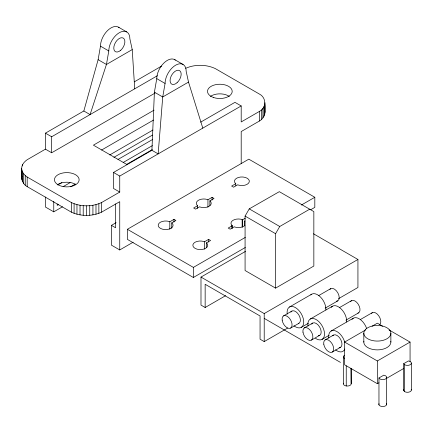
<?xml version="1.0" encoding="UTF-8"?>
<svg xmlns="http://www.w3.org/2000/svg" width="433" height="433" viewBox="0 0 433 433"><rect width="100%" height="100%" fill="white"/><g stroke="black" fill="none" stroke-linecap="round" stroke-linejoin="round"><path stroke-width="0.65" d="M185.676 68.295C194.92 64.23 205.984 64.317 215.169 68.517L259.437 94.08C266.522 97.593 266.522 107.887 259.437 111.405L241.197 121.954L241.197 105.944L119.746 176.063L119.746 192.068L113.511 188.469L113.511 172.458L151.913 150.289L154.408 92.175L156.768 78.649A14.901 8.606 -60 0 1 163.696 63.213A14.901 8.606 -60 0 1 175.376 60.084M116.098 222.67L111.427 225.371L111.427 245.143L119.746 249.944L119.746 201.675L101.479 212.208C92.121 216.489 80.825 216.489 71.467 212.208L27.198 186.645C20.557 183.029 21.179 174.791 21.65 168.377C21.71 164.702 24.297 161.682 27.198 159.712L45.438 149.169L45.438 133.158L83.84 110.983L98.118 59.678L100.478 46.147A14.901 8.606 -60 0 1 107.411 30.716A14.901 8.606 -60 0 1 119.086 27.588M21.65 177.985L21.883 176.101M241.197 163.734L241.197 131.556L259.437 121.013C266.079 117.392 265.456 109.159 264.985 102.74M134.723 88.814L132.227 49.589L129.868 38.786A14.901 8.606 -60 0 0 119.335 32.702A14.901 8.606 -60 0 0 108.797 50.953L106.437 64.479L90.08 114.588L83.84 110.983M202.796 128.114L188.512 82.091L186.158 71.283A14.901 8.606 -60 0 0 175.619 65.199A14.901 8.606 -60 0 0 165.081 83.45L162.727 96.976L158.153 153.888L151.913 150.289M245.078 216.083L249.24 208.879L279.323 191.667L313.844 211.602L313.844 266.03L275.583 288.124L245.078 270.511L245.078 216.083L275.583 233.696L275.583 288.124M275.583 233.696L279.74 226.491L309.687 209.199M132.227 49.589L106.437 64.479L98.118 59.678M134.3 81.853L161.65 66.065M45.438 133.158L51.673 136.758L157.412 75.71M45.438 149.169L51.673 152.768L155.025 93.1M188.512 82.091L162.727 96.976L154.408 92.175M154.116 110.112L93.409 145.163L126.68 164.378L152.367 149.547M101.576 150.051L153.531 120.055M57.768 184.951L61.859 182.591M109.738 154.949L152.946 130.003M63.099 186.677L70.103 182.634M113.895 157.347L152.432 135.101M70.66 186.796L75.331 184.095M117.987 159.468L152.459 139.567M123.172 162.478L152.389 145.612M200.631 122.16L234.957 102.34L241.197 105.944M58.39 204.685L57.221 205.361L57.221 204.008M45.438 196.983L45.438 207.039L53.757 211.84L62.514 206.785M21.65 168.377C21.71 172.053 24.297 175.073 27.198 177.043L71.467 202.601C80.825 206.882 92.121 206.882 101.479 202.601L119.746 192.068M245.332 247.476L193.367 277.477L127.372 239.379L127.372 229.29L248.823 159.171L314.818 197.275L314.818 207.358L310.732 209.718M119.746 249.944L133.18 242.188M171.749 222.881L172.09 223.136A7.453 4.303 0 0 1 166.932 229.528A7.453 4.303 0 0 1 158.299 224.543A7.453 4.303 0 0 1 169.363 221.566L169.806 221.761L173.969 219.358L175.906 220.478L171.749 222.881L171.749 228.261M197.654 205.686L193.648 207.997L195.586 209.117L199.597 206.806L200.041 207.001A7.453 4.303 0 0 0 209.031 206.319A7.453 4.303 0 0 0 210.216 201.129L209.875 200.869L214.037 198.466L212.094 197.345L207.937 199.748L207.488 199.553A7.453 4.303 0 0 0 198.498 200.235A7.453 4.303 0 0 0 197.313 205.426L197.654 205.686L197.654 208.376M235.779 183.673L231.623 186.076L233.56 187.197L237.722 184.794L238.166 184.988A7.453 4.303 0 0 0 249.229 182.012A7.453 4.303 0 0 0 240.596 177.027A7.453 4.303 0 0 0 235.438 183.413L235.779 183.673L235.779 185.692M206.411 242.891L206.752 243.151A7.453 4.303 0 0 1 201.594 249.538A7.453 4.303 0 0 1 192.961 244.553A7.453 4.303 0 0 1 204.024 241.576L204.468 241.771L208.63 239.373L210.568 240.494L206.411 242.891L206.411 247.6M245.175 218.27L242.545 219.791L242.15 219.563A7.453 4.303 0 0 0 233.154 220.245A7.453 4.303 0 0 0 231.974 225.441L232.185 225.772L228.207 228.067L230.145 229.187L234.307 226.784L234.702 227.011A7.453 4.303 0 0 0 244.878 225.441M127.372 229.29L193.367 267.394L245.332 237.392M301.384 205.026L314.818 197.275M225.653 295.658L205.15 307.495L200.993 305.092L200.993 277.077L245.511 251.378M200.993 277.077L264.211 313.579L357.934 259.47L357.934 287.485L338.606 298.646M289.525 306.992L311.706 294.186M283.561 315.868L291.88 311.067M318.65 295.609L330.698 288.654M205.15 307.495L205.15 284.281L260.054 315.976L260.054 339.191L264.211 341.594L287.642 328.068M290.619 328.095L298.938 323.294M325.134 308.166L337.756 300.881M310.32 318.997L332.501 306.191M301.287 327.37L308.296 323.321M304.356 327.878L312.675 323.072M339.445 307.614L351.493 300.659M311.414 340.1L319.733 335.299M345.929 320.171L358.551 312.886M331.115 331.007L353.301 318.195M322.087 339.375L329.091 335.331M325.151 339.883L333.47 335.077M360.24 319.624L372.288 312.669M378.962 382.761L377.343 383.698L344.625 364.808L344.625 342.075L365.658 329.93M372.088 326.217L377.343 323.18L382.604 326.217M332.208 352.11L340.527 347.304M344.625 342.075L377.343 360.965L410.062 342.075L410.062 361.463M378.962 377.96L383.768 375.184L385.522 375.774A3.924 2.262 0 0 1 384.71 379.335A3.924 2.262 0 0 1 378.962 377.96L378.962 404.855M403.643 363.709L408.443 360.938A3.924 2.262 0 0 1 410.825 364.256A3.924 2.262 0 0 1 404.655 364.727L403.643 363.709L403.643 390.604L404.655 391.621A3.924 2.262 0 0 0 409.391 391.979A3.924 2.262 0 0 0 411.215 389.435M386.691 378.301L403.643 368.515M118.463 27.16L126.782 31.966M174.753 59.662L183.072 64.463M100.478 46.147L108.797 50.953M156.768 78.649L165.081 83.45M313.443 233.782L357.934 259.47M249.24 208.879L279.74 226.491M389.029 329.93L410.062 342.075M113.511 172.458L119.746 176.063M111.427 225.371L115.589 227.769L115.589 203.916M264.211 318.379L340.462 362.405M244.878 221.139L244.537 220.879L244.537 225.588M343.472 383.189A3.924 2.262 0 0 0 346.746 386.02A3.924 2.262 0 0 0 351.179 383.779L351.044 368.461M264.752 110.469L264.985 112.347M411.35 363.125L411.35 390.019M404.655 364.727L404.655 391.621M390.875 333.269A13.531 7.81 0 0 1 370.578 340.035A13.531 7.81 0 0 1 370.578 326.504A13.531 7.81 0 0 1 390.875 333.269L390.875 342.075M386.674 377.37L386.674 404.265M377.343 360.965L377.343 383.698M363.817 333.269L363.817 342.075M351.179 368.38L351.179 383.779M346.243 365.88L346.243 385.965M343.337 356.879L343.337 383.779M264.752 104.624L264.752 114.225M264.211 313.579L264.211 341.594M264.065 106.464L264.065 116.071M262.934 108.234L262.934 117.841M261.38 109.89L261.38 119.497M259.437 111.405L259.437 121.013M242.545 219.791L242.545 227.184M242.15 219.563L242.15 226.957M232.185 225.772L232.185 228.462M231.974 225.441L231.974 228.126M212.094 197.345L212.094 200.035M209.875 200.869L209.875 205.578M208.63 239.373L208.63 242.058M207.937 199.748L207.937 207.147M204.468 241.771L204.468 249.17M193.367 267.394L193.367 277.477M173.969 219.358L173.969 222.048M169.806 221.761L169.806 229.154M101.479 202.601L101.479 212.208M98.859 203.721L98.859 213.328M95.985 204.62L95.985 214.227M92.922 205.274L92.922 214.876M89.734 205.67L89.734 215.277M86.476 205.805L86.476 215.407M83.217 205.67L83.217 215.277M80.024 205.274L80.024 214.876M76.966 204.62L76.966 214.227M74.092 203.721L74.092 213.328M71.467 202.601L71.467 212.208M53.757 201.296L53.757 211.84M51.673 136.758L51.673 152.768M27.198 177.043L27.198 186.645M25.255 175.527L25.255 185.135M23.701 173.871L23.701 183.473M22.57 164.654L22.57 165.936M22.57 172.101L22.57 181.708M21.883 170.256L21.883 179.863M332.674 335.813A7.058 4.076 60 0 1 340.679 339.423A7.058 4.076 60 0 1 339.109 347.634M371.498 313.405A7.058 4.076 60 0 1 378.68 315.711A7.058 4.076 60 0 1 379.644 324.69M344.814 348.993A11.767 6.793 60 0 1 335.553 349.821M328.809 338.13A11.767 6.793 60 0 1 334.844 330.671A11.767 6.793 60 0 1 344.814 342.422M351.975 319.424A11.767 6.793 60 0 1 359.547 318.997A11.767 6.793 60 0 1 366.719 328.679M311.679 324.138A7.058 4.076 60 0 1 319.733 327.148A7.058 4.076 60 0 1 318.315 335.629M350.497 301.725A7.058 4.076 60 0 1 358.232 304.21A7.058 4.076 60 0 1 357.885 313.146M308.009 326.125A11.767 6.793 60 0 1 315.478 319.197A11.767 6.793 60 0 1 324.523 333.989A11.767 6.793 60 0 1 315.478 338.335M331.18 307.419A11.767 6.793 60 0 1 340.885 308.664A11.767 6.793 60 0 1 346.671 322M291.317 311.511A7.058 4.076 60 0 1 298.938 315.143A7.058 4.076 60 0 1 298.267 323.554M290.884 312.133A7.058 4.076 60 0 1 291.084 311.803M329.903 289.39A7.058 4.076 60 0 1 337.908 293A7.058 4.076 60 0 1 336.333 301.206M287.214 314.12A11.767 6.793 60 0 1 294.922 307.311A11.767 6.793 60 0 1 303.712 322.531A11.767 6.793 60 0 1 293.964 325.805M310.775 294.927A11.767 6.793 60 0 1 320.436 296.989A11.767 6.793 60 0 1 325.876 309.996M58.054 184.306A12.351 7.134 0 0 1 75.521 184.306M210.384 96.397A12.351 7.134 0 0 1 229.311 96.397M390.82 341.393A13.531 7.81 0 0 1 377.343 349.886A13.531 7.81 0 0 1 363.866 341.393M344.484 358.481A3.924 2.262 0 0 1 344.484 355.282M386.539 403.68A3.924 2.262 0 0 1 382.75 406.533A3.924 2.262 0 0 1 378.962 403.68M403.643 390.604A3.924 2.262 0 0 1 403.643 389.435M323.765 344.159A7.058 4.076 60 0 0 331.889 352.262A7.058 4.076 60 0 0 330.39 341.567A7.058 4.076 60 0 0 323.765 344.159M302.97 332.154A7.058 4.076 60 0 0 311.094 340.257A7.058 4.076 60 0 0 309.59 329.556A7.058 4.076 60 0 0 302.97 332.154M282.175 320.144A7.058 4.076 60 0 0 290.294 328.252A7.058 4.076 60 0 0 288.795 317.551A7.058 4.076 60 0 0 282.175 320.144M58.054 184.788A12.351 7.134 0 0 0 78.719 181.589A12.351 7.134 0 0 0 63.591 172.854A12.351 7.134 0 0 0 58.054 184.788M213.669 97.549A12.351 7.134 0 0 0 232.202 91.374A12.351 7.134 0 0 0 213.669 85.198A12.351 7.134 0 0 0 213.669 97.549M120.769 50.228A7.843 4.53 -60 0 0 123.253 38.077A7.843 4.53 -60 0 0 113.976 46.304A7.843 4.53 -60 0 0 120.769 50.228M177.054 82.725A7.843 4.53 -60 0 0 179.543 70.574A7.843 4.53 -60 0 0 170.266 78.801A7.843 4.53 -60 0 0 177.054 82.725"/></g></svg>
